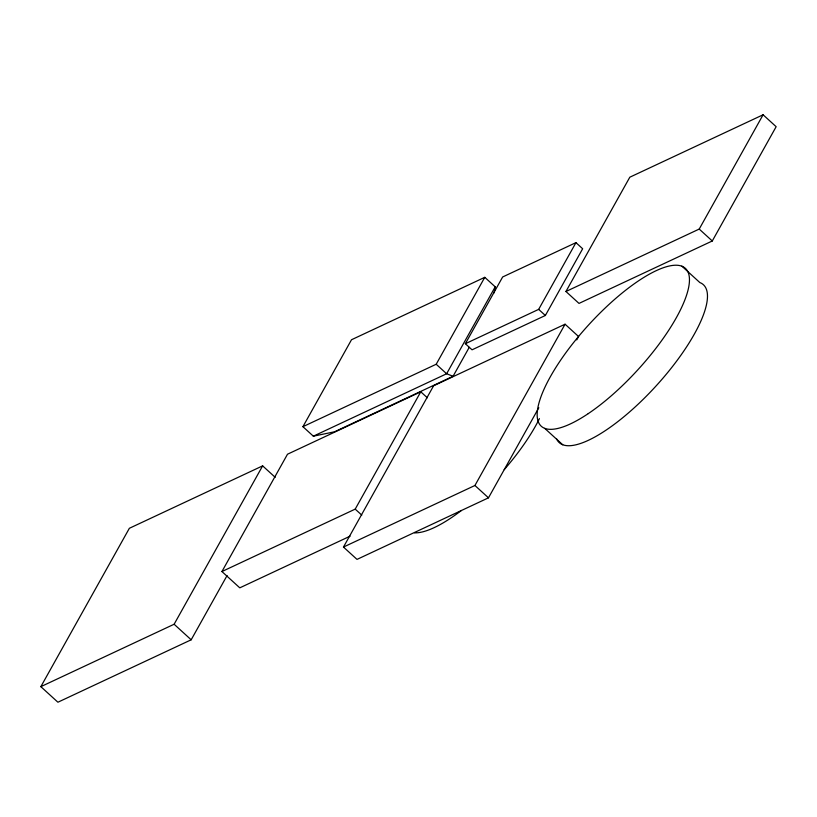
<?xml version="1.0" encoding="UTF-8"?>
<svg xmlns="http://www.w3.org/2000/svg" width="817" height="817" viewBox="0 0 817 817"><rect width="100%" height="100%" fill="white"/><g stroke="black" fill="none" stroke-linecap="round" stroke-linejoin="round"><path stroke-width="1.23" d="M494.152 292.843L495.204 286.828L484.777 277.32L351.504 339.749L302.923 426.678L313.34 436.186L334.5 431.805L453.067 376.269L469.244 347.327M227.075 575.556L191.178 639.793L57.905 702.222L40.85 686.658L129.362 528.293L262.635 465.864L275.206 477.322M40.85 686.658L174.123 624.239L262.635 465.864M350.095 536.177L239.79 587.842L221.928 571.543L287.502 454.221L420.775 391.792L427.362 397.797M221.928 571.543L355.201 509.124L420.775 391.792M302.923 426.678L436.196 364.249L484.777 277.32M538.822 407.734L488.474 497.829L357.009 559.4L343.477 547.053L433.602 385.787L565.068 324.206L578.599 336.553L576.741 339.892M495.204 286.828L446.623 373.757L313.34 436.186M465.353 343.712L502.649 276.973L575.954 242.639L582.654 248.756L545.358 315.485L472.052 349.819L465.353 343.712L538.658 309.377L575.954 242.639M565.936 291.495L629.815 177.207L763.088 114.778L776.15 126.696L712.281 240.984L578.998 303.413L565.936 291.495L699.219 229.066L763.088 114.778M343.477 547.053L474.932 485.482L565.068 324.206M453.067 376.269L446.623 373.757L436.196 364.249M699.219 229.066L712.281 240.984M681.868 266.148L699.863 282.57A106.904 33.313 -47.6 0 1 655.173 386.931A106.904 33.313 -47.6 0 1 556.51 438.709M538.658 309.377L545.358 315.485M544.745 428.363L562.739 444.785M474.932 485.482L488.474 497.829M355.201 509.124L361.788 515.129M174.123 624.239L191.178 639.793M539.445 418.6A102.452 31.924 -47.6 0 1 504.222 469.652M461.391 510.482A102.452 31.924 -47.6 0 1 414.485 532.858M588.23 413.637A106.904 33.313 -47.6 0 0 688.098 272.224A106.904 33.313 -47.6 0 0 563.587 355.906A106.904 33.313 -47.6 0 0 588.23 413.637"/></g></svg>
